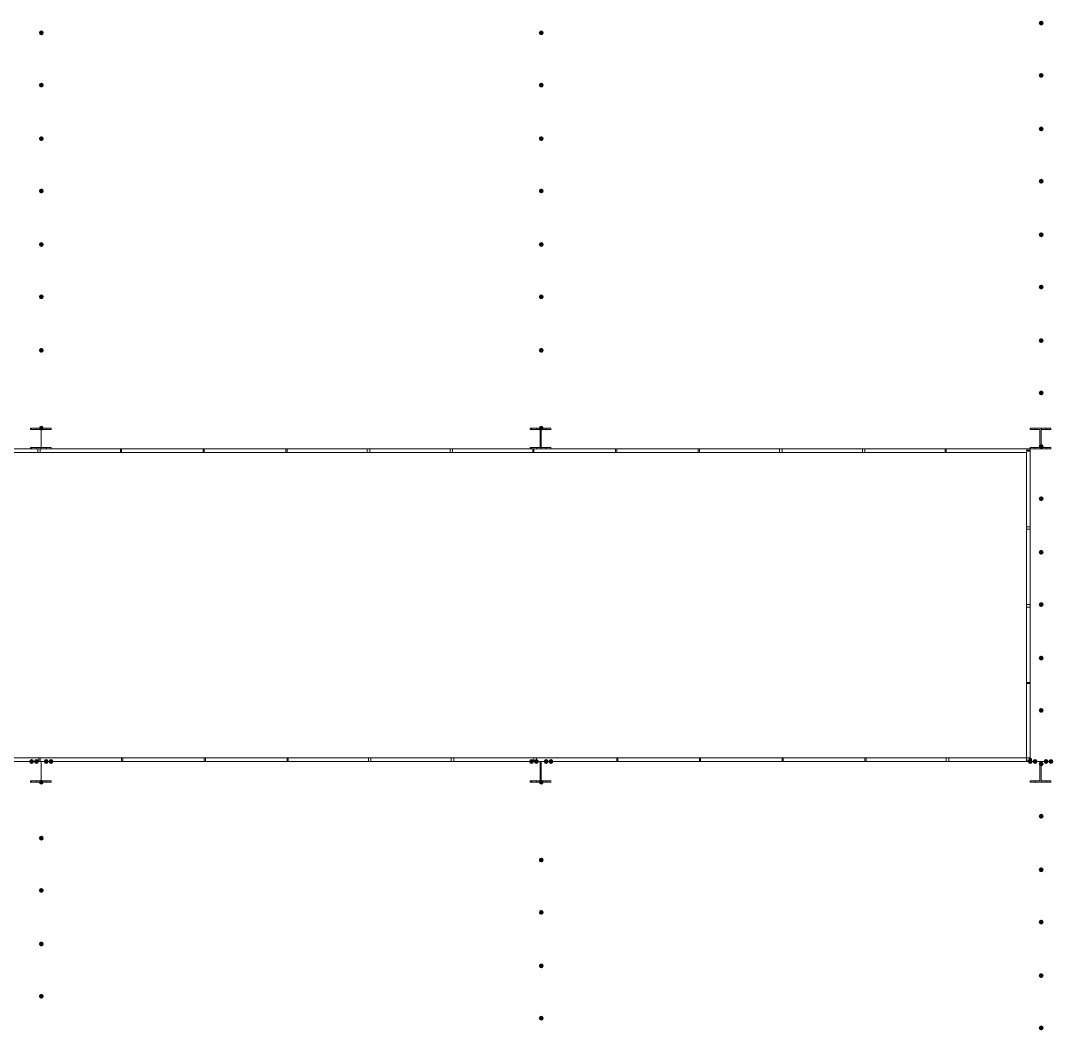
# Model space of a CAD drawing. Header units: millimetres. Extents: x 0 to 420, y 0 to 297.
# Drawn here: x 329.48 to 365.42, y 149.1 to 184.23 of the extents above; entities that cross this region are included whole.
import ezdxf

# ---------------------------------------------------------------- set-up
doc = ezdxf.new("R2010")
doc.units = ezdxf.units.MM

msp = doc.modelspace()

# ---------------------------------------------------------------- hatches: boundary and pattern name
for points in [[(365.082667, 184.15), (365.057796, 184.090204), (364.998, 184.065333), (364.938204, 184.090204), (364.913333, 184.15), (364.938204, 184.209796), (364.998, 184.234667), (365.057796, 184.209796)], [(330.284667, 183.811333), (330.259796, 183.751537), (330.2, 183.726667), (330.140204, 183.751537), (330.115333, 183.811333), (330.140204, 183.871129), (330.2, 183.896), (330.259796, 183.871129)], [(347.683667, 183.811333), (347.658796, 183.751537), (347.599, 183.726667), (347.539204, 183.751537), (347.514333, 183.811333), (347.539204, 183.871129), (347.599, 183.896), (347.658796, 183.871129)], [(365.082667, 182.329667), (365.057796, 182.269871), (364.998, 182.245), (364.938204, 182.269871), (364.913333, 182.329667), (364.938204, 182.389462), (364.998, 182.414333), (365.057796, 182.389463)], [(330.284667, 181.991), (330.259796, 181.931204), (330.2, 181.906333), (330.140204, 181.931204), (330.115333, 181.991), (330.140204, 182.050796), (330.2, 182.075667), (330.259796, 182.050796)], [(347.683667, 181.991), (347.658796, 181.931204), (347.599, 181.906333), (347.539204, 181.931204), (347.514333, 181.991), (347.539204, 182.050796), (347.599, 182.075667), (347.658796, 182.050796)], [(365.082667, 180.467), (365.057796, 180.407204), (364.998, 180.382333), (364.938204, 180.407204), (364.913333, 180.467), (364.938204, 180.526796), (364.998, 180.551667), (365.057796, 180.526796)], [(330.284667, 180.128333), (330.259796, 180.068537), (330.2, 180.043667), (330.140204, 180.068537), (330.115333, 180.128333), (330.140204, 180.188129), (330.2, 180.213), (330.259796, 180.188129)], [(347.683667, 180.128333), (347.658796, 180.068537), (347.599, 180.043667), (347.539204, 180.068537), (347.514333, 180.128333), (347.539204, 180.188129), (347.599, 180.213), (347.658796, 180.188129)], [(365.082667, 178.646667), (365.057796, 178.586871), (364.998, 178.562), (364.938204, 178.586871), (364.913333, 178.646667), (364.938204, 178.706462), (364.998, 178.731333), (365.057796, 178.706463)], [(330.284667, 178.308), (330.259796, 178.248204), (330.2, 178.223333), (330.140204, 178.248204), (330.115333, 178.308), (330.140204, 178.367796), (330.2, 178.392667), (330.259796, 178.367796)], [(347.683667, 178.308), (347.658796, 178.248204), (347.599, 178.223333), (347.539204, 178.248204), (347.514333, 178.308), (347.539204, 178.367796), (347.599, 178.392667), (347.658796, 178.367796)], [(365.082667, 176.784), (365.057796, 176.724204), (364.998, 176.699333), (364.938204, 176.724204), (364.913333, 176.784), (364.938204, 176.843796), (364.998, 176.868667), (365.057796, 176.843796)], [(330.284667, 176.445333), (330.259796, 176.385537), (330.2, 176.360667), (330.140204, 176.385537), (330.115333, 176.445333), (330.140204, 176.505129), (330.2, 176.53), (330.259796, 176.505129)], [(347.683667, 176.445333), (347.658796, 176.385537), (347.599, 176.360667), (347.539204, 176.385537), (347.514333, 176.445333), (347.539204, 176.505129), (347.599, 176.53), (347.658796, 176.505129)], [(365.082667, 174.963667), (365.057796, 174.903871), (364.998, 174.879), (364.938204, 174.903871), (364.913333, 174.963667), (364.938204, 175.023462), (364.998, 175.048333), (365.057796, 175.023463)], [(330.284667, 174.625), (330.259796, 174.565204), (330.2, 174.540333), (330.140204, 174.565204), (330.115333, 174.625), (330.140204, 174.684796), (330.2, 174.709667), (330.259796, 174.684796)], [(347.683667, 174.625), (347.658796, 174.565204), (347.599, 174.540333), (347.539204, 174.565204), (347.514333, 174.625), (347.539204, 174.684796), (347.599, 174.709667), (347.658796, 174.684796)], [(365.082667, 173.101), (365.057796, 173.041204), (364.998, 173.016333), (364.938204, 173.041204), (364.913333, 173.101), (364.938204, 173.160796), (364.998, 173.185667), (365.057796, 173.160796)], [(330.284667, 172.762333), (330.259796, 172.702537), (330.2, 172.677667), (330.140204, 172.702537), (330.115333, 172.762333), (330.140204, 172.822129), (330.2, 172.847), (330.259796, 172.822129)], [(347.683667, 172.762333), (347.658796, 172.702537), (347.599, 172.677667), (347.539204, 172.702537), (347.514333, 172.762333), (347.539204, 172.822129), (347.599, 172.847), (347.658796, 172.822129)], [(365.082667, 171.280667), (365.057796, 171.220871), (364.998, 171.196), (364.938204, 171.220871), (364.913333, 171.280667), (364.938204, 171.340462), (364.998, 171.365333), (365.057796, 171.340463)], [(330.284667, 170.053), (330.259796, 169.993204), (330.2, 169.968333), (330.140204, 169.993204), (330.115333, 170.053), (330.140204, 170.112796), (330.2, 170.137667), (330.259796, 170.112796)], [(347.683667, 170.053), (347.658796, 169.993204), (347.599, 169.968333), (347.539204, 169.993204), (347.514333, 170.053), (347.539204, 170.112796), (347.599, 170.137667), (347.658796, 170.112796)], [(365.082667, 169.418), (365.057796, 169.358204), (364.998, 169.333333), (364.938204, 169.358204), (364.913333, 169.418), (364.938204, 169.477796), (364.998, 169.502667), (365.057796, 169.477796)], [(365.082667, 167.597667), (365.057796, 167.537871), (364.998, 167.513), (364.938204, 167.537871), (364.913333, 167.597667), (364.938204, 167.657462), (364.998, 167.682333), (365.057796, 167.657463)], [(365.082667, 165.735), (365.057796, 165.675204), (364.998, 165.650333), (364.938204, 165.675204), (364.913333, 165.735), (364.938204, 165.794796), (364.998, 165.819667), (365.057796, 165.794796)], [(365.082667, 163.914667), (365.057796, 163.854871), (364.998, 163.83), (364.938204, 163.854871), (364.913333, 163.914667), (364.938204, 163.974462), (364.998, 163.999333), (365.057796, 163.974463)], [(365.082667, 162.052), (365.057796, 161.992204), (364.998, 161.967333), (364.938204, 161.992204), (364.913333, 162.052), (364.938204, 162.111796), (364.998, 162.136667), (365.057796, 162.111796)], [(365.082667, 160.231667), (365.057796, 160.171871), (364.998, 160.147), (364.938204, 160.171871), (364.913333, 160.231667), (364.938204, 160.291462), (364.998, 160.316333), (365.057796, 160.291463)], [(329.946, 158.453667), (329.921129, 158.393871), (329.861333, 158.369), (329.801537, 158.393871), (329.776667, 158.453667), (329.801537, 158.513462), (329.861333, 158.538333), (329.921129, 158.513463)], [(330.115333, 158.453667), (330.090463, 158.393871), (330.030667, 158.369), (329.970871, 158.393871), (329.946, 158.453667), (329.970871, 158.513462), (330.030667, 158.538333), (330.090462, 158.513463)], [(330.454, 158.453667), (330.429129, 158.393871), (330.369333, 158.369), (330.309537, 158.393871), (330.284667, 158.453667), (330.309537, 158.513462), (330.369333, 158.538333), (330.429129, 158.513463)], [(330.623333, 158.453667), (330.598462, 158.393871), (330.538667, 158.369), (330.478871, 158.393871), (330.454, 158.453667), (330.478871, 158.513462), (330.538667, 158.538333), (330.598462, 158.513463)], [(347.345, 158.453667), (347.320129, 158.393871), (347.260333, 158.369), (347.200538, 158.393871), (347.175667, 158.453667), (347.200537, 158.513462), (347.260333, 158.538333), (347.320129, 158.513463)], [(347.514333, 158.453667), (347.489462, 158.393871), (347.429667, 158.369), (347.369871, 158.393871), (347.345, 158.453667), (347.369871, 158.513462), (347.429667, 158.538333), (347.489462, 158.513463)], [(347.853, 158.453667), (347.828129, 158.393871), (347.768333, 158.369), (347.708538, 158.393871), (347.683667, 158.453667), (347.708537, 158.513462), (347.768333, 158.538333), (347.828129, 158.513463)], [(348.022333, 158.453667), (347.997462, 158.393871), (347.937667, 158.369), (347.877871, 158.393871), (347.853, 158.453667), (347.877871, 158.513462), (347.937667, 158.538333), (347.997462, 158.513463)], [(364.701667, 158.453667), (364.676796, 158.393871), (364.617, 158.369), (364.557204, 158.393871), (364.532333, 158.453667), (364.557204, 158.513462), (364.617, 158.538333), (364.676796, 158.513463)], [(364.871, 158.453667), (364.846129, 158.393871), (364.786333, 158.369), (364.726537, 158.393871), (364.701667, 158.453667), (364.726537, 158.513462), (364.786333, 158.538333), (364.846129, 158.513463)], [(365.252, 158.453667), (365.227129, 158.393871), (365.167333, 158.369), (365.107538, 158.393871), (365.082667, 158.453667), (365.107537, 158.513462), (365.167333, 158.538333), (365.227129, 158.513463)], [(365.421333, 158.453667), (365.396462, 158.393871), (365.336667, 158.369), (365.276871, 158.393871), (365.252, 158.453667), (365.276871, 158.513462), (365.336667, 158.538333), (365.396462, 158.513463)], [(365.082667, 158.369), (365.057796, 158.309204), (364.998, 158.284333), (364.938204, 158.309204), (364.913333, 158.369), (364.938204, 158.428796), (364.998, 158.453667), (365.057796, 158.428796)], [(330.284667, 157.734), (330.259796, 157.674204), (330.2, 157.649333), (330.140204, 157.674204), (330.115333, 157.734), (330.140204, 157.793796), (330.2, 157.818667), (330.259796, 157.793796)], [(347.683667, 157.734), (347.658796, 157.674204), (347.599, 157.649333), (347.539204, 157.674204), (347.514333, 157.734), (347.539204, 157.793796), (347.599, 157.818667), (347.658796, 157.793796)], [(365.082667, 156.548667), (365.057796, 156.488871), (364.998, 156.464), (364.938204, 156.488871), (364.913333, 156.548667), (364.938204, 156.608462), (364.998, 156.633333), (365.057796, 156.608463)], [(330.284667, 155.786667), (330.259796, 155.726871), (330.2, 155.702), (330.140204, 155.726871), (330.115333, 155.786667), (330.140204, 155.846462), (330.2, 155.871333), (330.259796, 155.846463)], [(347.683667, 155.024667), (347.658796, 154.964871), (347.599, 154.94), (347.539204, 154.964871), (347.514333, 155.024667), (347.539204, 155.084462), (347.599, 155.109333), (347.658796, 155.084463)], [(365.082667, 154.686), (365.057796, 154.626204), (364.998, 154.601333), (364.938204, 154.626204), (364.913333, 154.686), (364.938204, 154.745796), (364.998, 154.770667), (365.057796, 154.745796)], [(330.284667, 153.966333), (330.259796, 153.906537), (330.2, 153.881667), (330.140204, 153.906537), (330.115333, 153.966333), (330.140204, 154.026129), (330.2, 154.051), (330.259796, 154.026129)], [(347.683667, 153.204333), (347.658796, 153.144537), (347.599, 153.119667), (347.539204, 153.144537), (347.514333, 153.204333), (347.539204, 153.264129), (347.599, 153.289), (347.658796, 153.264129)], [(365.082667, 152.865667), (365.057796, 152.805871), (364.998, 152.781), (364.938204, 152.805871), (364.913333, 152.865667), (364.938204, 152.925462), (364.998, 152.950333), (365.057796, 152.925463)], [(330.284667, 152.103667), (330.259796, 152.043871), (330.2, 152.019), (330.140204, 152.043871), (330.115333, 152.103667), (330.140204, 152.163462), (330.2, 152.188333), (330.259796, 152.163463)], [(347.683667, 151.341667), (347.658796, 151.281871), (347.599, 151.257), (347.539204, 151.281871), (347.514333, 151.341667), (347.539204, 151.401462), (347.599, 151.426333), (347.658796, 151.401463)], [(365.082667, 151.003), (365.057796, 150.943204), (364.998, 150.918333), (364.938204, 150.943204), (364.913333, 151.003), (364.938204, 151.062796), (364.998, 151.087667), (365.057796, 151.062796)], [(330.284667, 150.283333), (330.259796, 150.223537), (330.2, 150.198667), (330.140204, 150.223537), (330.115333, 150.283333), (330.140204, 150.343129), (330.2, 150.368), (330.259796, 150.343129)], [(347.683667, 149.521333), (347.658796, 149.461537), (347.599, 149.436667), (347.539204, 149.461537), (347.514333, 149.521333), (347.539204, 149.581129), (347.599, 149.606), (347.658796, 149.581129)], [(365.082667, 149.182667), (365.057796, 149.122871), (364.998, 149.098), (364.938204, 149.122871), (364.913333, 149.182667), (364.938204, 149.242462), (364.998, 149.267333), (365.057796, 149.242463)]]:
    msp.add_hatch(color=7).paths.add_polyline_path(points, flags=0)

# ---------------------------------------------------------------- linework, layer by layer
at = {"color": 7, "lineweight": 0}
for points in [[(330.538667, 169.333333), (329.819, 169.333333), (329.819, 169.375667), (330.2, 169.375667), (330.2, 170.010667), (329.819, 170.010667), (329.819, 170.053), (330.538667, 170.053), (330.538667, 170.010667), (330.2, 170.010667), (330.2, 169.375667), (330.538667, 169.375667)], [(347.937667, 169.333333), (347.218, 169.333333), (347.218, 169.375667), (347.556667, 169.375667), (347.556667, 170.010667), (347.218, 170.010667), (347.218, 170.053), (347.937667, 170.053), (347.937667, 170.010667), (347.599, 170.010667), (347.599, 169.375667), (347.937667, 169.375667)], [(365.336667, 169.333333), (364.617, 169.333333), (364.617, 169.375667), (364.955667, 169.375667), (364.955667, 170.010667), (364.617, 170.010667), (364.617, 170.053), (365.336667, 170.053), (365.336667, 170.010667), (364.998, 170.010667), (364.998, 169.375667), (365.336667, 169.375667)], [(278.511, 158.580667), (364.617, 158.580667), (364.617, 158.453667), (278.384, 158.453667), (364.617, 158.453667), (364.617, 158.580667), (278.511, 158.580667), (278.511, 169.206333), (364.49, 169.206333), (364.49, 158.453667), (364.617, 158.453667), (364.617, 169.333333), (278.384, 169.333333), (278.384, 158.453667), (364.617, 158.453667), (364.617, 158.580667)], [(278.384, 158.453667), (364.617, 158.453667), (364.617, 169.333333), (278.384, 169.333333)], [(364.617, 169.333333), (278.384, 169.333333), (278.384, 158.453667), (364.617, 158.453667)], [(330.157667, 169.206333), (330.157667, 169.333333), (330.073, 169.333333), (330.073, 169.206333)], [(332.994, 169.206333), (332.994, 169.333333), (332.951667, 169.333333), (332.951667, 169.206333)], [(335.872667, 169.206333), (335.872667, 169.333333), (335.830333, 169.333333), (335.830333, 169.206333)], [(338.751333, 169.206333), (338.751333, 169.333333), (338.709, 169.333333), (338.709, 169.206333)], [(341.63, 169.206333), (341.63, 169.333333), (341.545333, 169.333333), (341.545333, 169.206333)], [(344.508667, 169.206333), (344.508667, 169.333333), (344.424, 169.333333), (344.424, 169.206333)], [(347.345, 169.206333), (347.345, 169.333333), (347.302667, 169.333333), (347.302667, 169.206333)], [(350.223667, 169.206333), (350.223667, 169.333333), (350.181333, 169.333333), (350.181333, 169.206333)], [(353.102333, 169.206333), (353.102333, 169.333333), (353.06, 169.333333), (353.06, 169.206333)], [(355.981, 169.206333), (355.981, 169.333333), (355.896333, 169.333333), (355.896333, 169.206333)], [(358.859667, 169.206333), (358.859667, 169.333333), (358.775, 169.333333), (358.775, 169.206333)], [(361.696, 169.206333), (361.696, 169.333333), (361.653667, 169.333333), (361.653667, 169.206333)], [(364.617, 169.291), (364.574667, 169.291), (364.532333, 169.291), (364.49, 169.291), (364.49, 169.248667), (364.532333, 169.248667), (364.574667, 169.248667), (364.617, 169.248667)], [(364.49, 166.539333), (364.617, 166.539333), (364.617, 166.624), (364.49, 166.624)], [(364.49, 163.83), (364.617, 163.83), (364.617, 163.914667), (364.49, 163.914667)], [(364.49, 161.163), (364.617, 161.163), (364.617, 161.205333), (364.49, 161.205333)], [(278.511, 158.580667), (364.617, 158.580667), (364.617, 158.453667), (278.384, 158.453667), (364.617, 158.453667), (364.617, 158.580667)], [(330.115333, 158.580667), (330.115333, 158.453667), (330.157667, 158.453667), (330.157667, 158.580667)], [(332.994, 158.580667), (332.994, 158.453667), (333.036333, 158.453667), (333.036333, 158.580667)], [(335.872667, 158.580667), (335.872667, 158.453667), (335.915, 158.453667), (335.915, 158.580667)], [(338.751333, 158.580667), (338.751333, 158.453667), (338.793667, 158.453667), (338.793667, 158.580667)], [(341.587667, 158.580667), (341.587667, 158.453667), (341.672333, 158.453667), (341.672333, 158.580667)], [(344.466333, 158.580667), (344.466333, 158.453667), (344.551, 158.453667), (344.551, 158.580667)], [(347.345, 158.580667), (347.345, 158.453667), (347.429667, 158.453667), (347.429667, 158.580667)], [(350.223667, 158.580667), (350.223667, 158.453667), (350.266, 158.453667), (350.266, 158.580667)], [(353.102333, 158.580667), (353.102333, 158.453667), (353.144667, 158.453667), (353.144667, 158.580667)], [(355.981, 158.580667), (355.981, 158.453667), (356.023333, 158.453667), (356.023333, 158.580667)], [(358.859667, 158.580667), (358.859667, 158.453667), (358.902, 158.453667), (358.902, 158.580667)], [(361.696, 158.580667), (361.696, 158.453667), (361.780667, 158.453667), (361.780667, 158.580667)], [(364.617, 158.453667), (364.617, 158.496), (364.659333, 158.496), (364.659333, 158.538333), (364.617, 158.580667), (364.574667, 158.580667), (364.574667, 158.538333), (364.574667, 158.496), (364.617, 158.496)], [(330.538667, 158.453667), (329.819, 158.453667), (330.2, 158.453667), (330.2, 157.776333), (329.819, 157.776333), (329.819, 157.734), (330.538667, 157.734), (330.538667, 157.776333), (330.2, 157.776333), (330.2, 158.453667)], [(347.937667, 158.453667), (347.218, 158.453667), (347.556667, 158.453667), (347.556667, 157.776333), (347.218, 157.776333), (347.218, 157.734), (347.937667, 157.734), (347.937667, 157.776333), (347.599, 157.776333), (347.599, 158.453667)], [(364.617, 158.453667), (364.617, 158.496), (364.574667, 158.496), (364.532333, 158.496), (364.49, 158.496), (364.49, 158.453667), (364.532333, 158.453667), (364.574667, 158.453667)], [(365.336667, 158.453667), (364.617, 158.453667), (364.955667, 158.453667), (364.955667, 157.776333), (364.617, 157.776333), (364.617, 157.734), (365.336667, 157.734), (365.336667, 157.776333), (364.998, 157.776333), (364.998, 158.453667)]]:
    msp.add_lwpolyline(points, close=True, dxfattribs=at)
for points in [[(329.861333, 170.010667), (329.861333, 170.053)], [(330.030667, 170.010667), (330.030667, 170.053)], [(330.2, 169.333333), (330.2, 170.053)], [(330.369333, 170.010667), (330.369333, 170.053)], [(330.538667, 170.010667), (330.538667, 170.053)], [(347.260333, 170.010667), (347.260333, 170.053)], [(347.429667, 170.010667), (347.429667, 170.053)], [(347.599, 169.333333), (347.599, 170.053)], [(347.768333, 170.010667), (347.768333, 170.053)], [(347.937667, 170.010667), (347.937667, 170.053)], [(364.617, 170.010667), (364.617, 170.053)], [(364.786333, 170.010667), (364.786333, 170.053)], [(364.998, 169.333333), (364.998, 170.053)], [(365.167333, 170.010667), (365.167333, 170.053)], [(365.336667, 170.010667), (365.336667, 170.053)], [(364.49, 169.206333), (278.511, 169.206333), (364.49, 169.206333), (364.49, 158.453667), (364.617, 158.453667), (364.617, 169.333333), (278.384, 169.333333), (364.617, 169.333333)], [(364.49, 169.206333), (278.511, 169.206333), (364.49, 169.206333), (364.49, 158.453667), (364.617, 158.453667), (364.617, 169.333333), (278.384, 169.333333), (364.617, 169.333333)], [(329.861333, 169.333333), (329.861333, 169.375667)], [(330.030667, 169.333333), (330.030667, 169.375667)], [(330.369333, 169.333333), (330.369333, 169.375667)], [(330.538667, 169.333333), (330.538667, 169.375667)], [(347.260333, 169.333333), (347.260333, 169.375667)], [(347.429667, 169.333333), (347.429667, 169.375667)], [(347.768333, 169.333333), (347.768333, 169.375667)], [(347.937667, 169.333333), (347.937667, 169.375667)], [(364.49, 169.206333), (364.49, 158.453667), (364.617, 158.453667), (364.617, 169.333333)], [(364.49, 169.206333), (364.49, 158.453667), (364.617, 158.453667), (364.617, 169.333333)], [(364.617, 169.333333), (364.617, 169.375667)], [(364.786333, 169.333333), (364.786333, 169.375667)], [(365.167333, 169.333333), (365.167333, 169.375667)], [(365.336667, 169.333333), (365.336667, 169.375667)], [(330.2, 158.453667), (330.2, 157.734)], [(347.599, 158.453667), (347.599, 157.734)], [(364.998, 158.453667), (364.998, 157.734)], [(329.861333, 157.776333), (329.861333, 157.734)], [(330.030667, 157.776333), (330.030667, 157.734)], [(330.369333, 157.776333), (330.369333, 157.734)], [(330.538667, 157.776333), (330.538667, 157.734)], [(347.260333, 157.776333), (347.260333, 157.734)], [(347.429667, 157.776333), (347.429667, 157.734)], [(347.768333, 157.776333), (347.768333, 157.734)], [(347.937667, 157.776333), (347.937667, 157.734)], [(364.617, 157.776333), (364.617, 157.734)], [(364.786333, 157.776333), (364.786333, 157.734)], [(365.167333, 157.776333), (365.167333, 157.734)], [(365.336667, 157.776333), (365.336667, 157.734)]]:
    msp.add_lwpolyline(points, dxfattribs=at)
at = {"color": 254, "lineweight": 0}
msp.add_lwpolyline([(364.617, 169.333333), (364.617, 158.453667), (278.384, 158.453667), (278.384, 169.333333)], close=True, dxfattribs=at)
at = {"color": 8, "lineweight": 0}
msp.add_lwpolyline([(278.384, 158.453667), (278.384, 169.333333), (364.617, 169.333333), (364.617, 158.453667)], close=True, dxfattribs=at)

doc.saveas('drawing.dxf')
